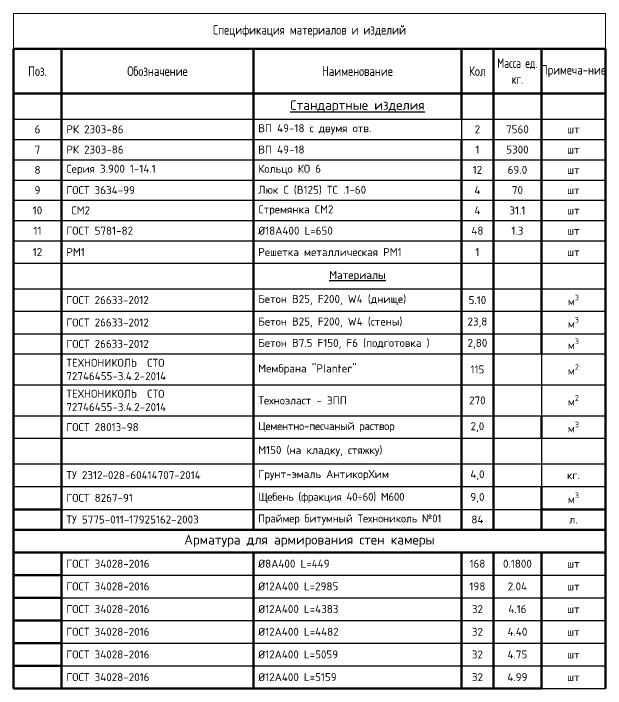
# Model space of a CAD drawing. Header units: metres. Extents: x -18 to 14983, y 1157 to 3877.
# Drawn here: x 8093.1 to 8278.1, y 2112.5 to 2323.3 of the extents above; entities that cross this region are included whole.
import ezdxf

# ---------------------------------------------------------------- set-up
doc = ezdxf.new("R2010")
doc.units = ezdxf.units.M
doc.styles.add('-ISOCPEUR-', font='isocpeur.ttf')
doc.styles.add('GOST 2.304', font='CS_Gost2304.shx')

# ---------------------------------------------------------------- blocks, each defined once
blk = doc.blocks.new('*T455')
at = {"color": 0, "lineweight": 50, "transparency": 16777216}
for p, q in [((0, -11), (185, -11)), ((0, -11), (0, -210.8)), ((15, -11), (15, -86)), ((75, -11), (75, -33)), ((140, -11), (140, -33)), ((150, -11), (150, -39.33)), ((165, -11), (165, -33)), ((185, -11), (185, -33)), ((0, -25), (185, -25)), ((140, -39.33), (140, -78)), ((150, -45.67), (150, -78)), ((165, -78), (165, -106.33)), ((185, -78), (185, -161.2)), ((15, -93), (15, -161.2)), ((165, -125.67), (165, -132.67)), ((165, -147.67), (165, -161.2)), ((0, -154.87), (15, -154.87)), ((165, -154.87), (185, -154.87)), ((0, -161.2), (185, -161.2)), ((0, -168.29), (15, -168.29)), ((15, -168.29), (15, -210.8)), ((0, -175.37), (15, -175.37)), ((0, -182.46), (15, -182.46)), ((0, -189.54), (15, -189.54)), ((0, -196.63), (15, -196.63)), ((0, -203.72), (15, -203.72)), ((0, -210.8), (15, -210.8))]:
    blk.add_line(p, q, dxfattribs=at)
at = {"color": 0, "lineweight": 25, "transparency": 16777216}
for p, q in [((0, -33), (15, -33)), ((140, -33), (150, -33)), ((0, -39.33), (15, -39.33)), ((140, -39.33), (150, -39.33)), ((0, -45.67), (15, -45.67)), ((140, -45.67), (150, -45.67)), ((0, -52), (15, -52)), ((140, -52), (150, -52)), ((0, -58.33), (15, -58.33)), ((140, -58.33), (150, -58.33)), ((0, -64.67), (15, -64.67)), ((140, -64.67), (150, -64.67)), ((0, -71), (15, -71)), ((140, -71), (150, -71)), ((0, -78), (15, -78)), ((140, -78), (150, -78)), ((0, -86), (15, -86)), ((165, -86), (185, -86)), ((0, -93), (15, -93)), ((165, -93), (185, -93)), ((0, -100), (15, -100)), ((165, -100), (185, -100)), ((0, -106.33), (15, -106.33)), ((165, -106.33), (185, -106.33)), ((0, -116), (15, -116)), ((165, -116), (185, -116)), ((0, -125.67), (15, -125.67)), ((165, -125.67), (185, -125.67)), ((0, -132.67), (15, -132.67)), ((165, -132.67), (185, -132.67)), ((0, -140.67), (15, -140.67)), ((165, -140.67), (185, -140.67)), ((0, -147.67), (15, -147.67)), ((165, -147.67), (185, -147.67))]:
    blk.add_line(p, q, dxfattribs=at)
at = {"color": 0, "linetype": 'ByBlock', "lineweight": 25, "transparency": 16777216}
for p, q in [((15, -33), (140, -33)), ((150, -33), (185, -33)), ((15, -39.33), (140, -39.33)), ((150, -39.33), (185, -39.33)), ((15, -45.67), (140, -45.67)), ((150, -45.67), (185, -45.67)), ((15, -52), (140, -52)), ((150, -52), (185, -52)), ((15, -58.33), (140, -58.33)), ((150, -58.33), (185, -58.33)), ((15, -64.67), (140, -64.67)), ((150, -64.67), (185, -64.67)), ((15, -71), (140, -71)), ((150, -71), (185, -71)), ((15, -78), (140, -78)), ((150, -78), (165, -78)), ((15, -86), (165, -86)), ((15, -93), (165, -93)), ((15, -100), (165, -100)), ((15, -106.33), (165, -106.33)), ((15, -116), (165, -116)), ((15, -125.67), (165, -125.67)), ((15, -132.67), (165, -132.67)), ((15, -140.67), (165, -140.67)), ((15, -147.67), (165, -147.67)), ((15, -154.87), (165, -154.87)), ((15, -175.37), (185, -175.37)), ((15, -182.46), (185, -182.46)), ((15, -189.54), (185, -189.54)), ((15, -196.63), (185, -196.63)), ((15, -203.72), (185, -203.72))]:
    blk.add_line(p, q, dxfattribs=at)
at = {"color": 0, "linetype": 'ByBlock', "lineweight": 50, "transparency": 16777216}
for p, q in [((75, -33), (75, -161.2)), ((165, -33), (165, -78)), ((185, -33), (185, -78)), ((150, -39.33), (150, -45.67)), ((140, -78), (140, -161.2)), ((150, -78), (150, -161.2)), ((15, -86), (15, -93)), ((185, -161.2), (185, -210.8)), ((15, -168.29), (185, -168.29)), ((75, -168.29), (75, -210.8)), ((140, -168.29), (140, -210.8)), ((150, -168.29), (150, -210.8)), ((165, -168.29), (165, -210.8)), ((15, -210.8), (165, -210.8))]:
    blk.add_line(p, q, dxfattribs=at)
at = {"color": 0, "linetype": 'ByBlock', "lineweight": -2, "transparency": 16777216}
for p, q in [((140, -33), (140, -39.33)), ((165, -78), (185, -78)), ((165, -106.33), (165, -125.67)), ((165, -132.67), (165, -147.67)), ((165, -210.8), (185, -210.8))]:
    blk.add_line(p, q, dxfattribs=at)
at = {"layer": 'Defpoints', "color": 8, "linetype": 'ByBlock', "lineweight": 0, "transparency": 16777216}
for p, q in [((0, 0), (185, 0)), ((0, 0), (0, -11)), ((185, 0), (185, -11))]:
    blk.add_line(p, q, dxfattribs=at)
at = {"color": 0, "transparency": 16777216}
for s, insert, char_height, width, attachment_point, style in [('Спецификация материалов и изделий ', (92.5, -5.5), 3, 182, 5, 'GOST 2.304'), ('6', (7.5, -36.17), 2.5, 13, 5, '-ISOCPEUR-'), ('РК 2303-86', (16.5, -36.17), 2.5, 57, 4, '-ISOCPEUR-'), ('ВП 49-18 с двумя отв.', (76.5, -36.17), 2.5, 62, 4, '-ISOCPEUR-'), ('7560', (157.5, -36.17), 2.5, 12, 5, '-ISOCPEUR-'), ('шт', (175, -36.17), 2.5, 17, 5, '-ISOCPEUR-'), ('7', (7.5, -42.5), 2.5, 13, 5, '-ISOCPEUR-'), ('РК 2303-86', (16.5, -42.5), 2.5, 57, 4, '-ISOCPEUR-'), ('ВП 49-18', (76.5, -42.5), 2.5, 62, 4, '-ISOCPEUR-'), ('5300', (157.5, -42.5), 2.5, 12, 5, '-ISOCPEUR-'), ('шт', (175, -42.5), 2.5, 17, 5, '-ISOCPEUR-'), ('8', (7.5, -48.83), 2.5, 13, 5, '-ISOCPEUR-'), ('Серия 3.900 1-14.1', (16.5, -48.83), 2.5, 57, 4, '-ISOCPEUR-'), ('Кольцо КО 6', (76.5, -48.83), 2.5, 62, 4, '-ISOCPEUR-'), ('69.0', (157.5, -48.83), 2.5, 12, 5, '-ISOCPEUR-'), ('шт', (175, -48.83), 2.5, 17, 5, '-ISOCPEUR-'), ('9', (7.5, -55.17), 2.5, 13, 5, '-ISOCPEUR-'), ('ГОСТ 3634-99', (16.5, -55.17), 2.5, 57, 4, '-ISOCPEUR-'), ('Люк С (В125) ТС .1-60', (76.5, -55.17), 2.5, 62, 4, '-ISOCPEUR-'), ('70', (157.5, -55.17), 2.5, 12, 5, '-ISOCPEUR-'), ('шт', (175, -55.17), 2.5, 17, 5, '-ISOCPEUR-'), ('10', (7.5, -61.5), 2.5, 13, 5, '-ISOCPEUR-'), (' СМ2', (16.5, -61.5), 2.5, 57, 4, '-ISOCPEUR-'), ('Стремянка СМ2', (76.5, -61.5), 2.5, 62, 4, '-ISOCPEUR-'), ('31.1', (157.5, -61.5), 2.5, 12, 5, '-ISOCPEUR-'), ('шт', (175, -61.5), 2.5, 17, 5, '-ISOCPEUR-'), ('11', (7.5, -67.83), 2.5, 13, 5, '-ISOCPEUR-'), ('ГОСТ 5781-82', (16.5, -67.83), 2.5, 57, 4, '-ISOCPEUR-'), ('%%C18А400 L=650', (76.5, -67.83), 2.5, 62, 4, '-ISOCPEUR-'), ('48', (145, -67.83), 2.5, 10, 5, '-ISOCPEUR-'), ('1.3', (157.5, -67.83), 2.5, 12, 5, '-ISOCPEUR-'), ('шт', (175, -67.83), 2.5, 17, 5, '-ISOCPEUR-'), ('12', (7.5, -74.5), 2.5, 13, 5, '-ISOCPEUR-'), ('РМ1', (16.5, -74.5), 2.5, 57, 4, '-ISOCPEUR-'), ('Решетка металлическая РМ1', (76.5, -74.5), 2.5, 62, 4, '-ISOCPEUR-'), ('шт', (175, -74.5), 2.5, 17, 5, '-ISOCPEUR-'), ('{\\C7;ГОСТ 26633-2012}', (16.5, -89.5), 2.5, 57, 4, '-ISOCPEUR-'), ('\\A1;Бетон В25, F200, W4 (днище) ', (76.5, -89.5), 2.5, 62, 4, '-ISOCPEUR-'), ('5.10', (145, -89.5), 2.5, 7, 5, '-ISOCPEUR-'), ('\\A1;Бетон В25, F200, W4 (стены)', (76.5, -96.5), 2.5, 62, 4, '-ISOCPEUR-'), ('{\\C7;ГОСТ 26633-2012}', (16.5, -96.5), 2.5, 57, 4, '-ISOCPEUR-'), ('23,8', (145, -96.5), 2.5, 7, 5, '-ISOCPEUR-'), ('{\\C7;ГОСТ 26633-2012}', (16.5, -103.17), 2.5, 57, 4, '-ISOCPEUR-'), ('Бетон В7.5 F150, F6 (подготовка ) ', (76.5, -103.17), 2.5, 62, 4, '-ISOCPEUR-'), ('2,80', (145, -103.17), 2.5, 7, 5, '-ISOCPEUR-'), ('ТЕХНОНИКОЛЬ  СТО 72746455-3.4.2-2014 ', (16.5, -111.17), 2.5, 57, 4, '-ISOCPEUR-'), ('Мембрана "Planter"', (76.5, -111.17), 2.5, 62, 4, '-ISOCPEUR-'), ('115', (145, -111.17), 2.5, 7, 5, '-ISOCPEUR-'), ('ТЕХНОНИКОЛЬ  СТО 72746455-3.4.2-2014 ', (16.5, -120.83), 2.5, 57, 4, '-ISOCPEUR-'), ('Техноэласт - ЭПП', (76.5, -120.83), 2.5, 62, 4, '-ISOCPEUR-'), ('270', (145, -120.83), 2.5, 7, 5, '-ISOCPEUR-'), ('{\\C7;ГОСТ 28013-98}', (16.5, -129.17), 2.5, 57, 4, '-ISOCPEUR-'), ('{\\T0.95;Цементно-песчаный раствор}', (76.5, -129.17), 2.5, 62, 4, '-ISOCPEUR-'), ('2,0', (145, -129.17), 2.5, 7, 5, '-ISOCPEUR-'), ('М150 (на кладку, стяжку)', (76.5, -136.67), 2.5, 62, 4, '-ISOCPEUR-'), ('84', (145, -158.03), 2.5, 7, 5, '-ISOCPEUR-'), ('{\\fISOCPEUR|b0|i0|c204|p34;Арматура для армирования стен камеры}', (92.5, -164.74), 3, 182, 5, '-ISOCPEUR-'), ('168', (145, -171.83), 2.5, 7, 5, '-ISOCPEUR-'), ('шт', (175, -171.83), 2.5, 17, 5, '-ISOCPEUR-'), ('198', (145, -178.91), 2.5, 7, 5, '-ISOCPEUR-'), ('шт', (175, -178.91), 2.5, 17, 5, '-ISOCPEUR-'), ('32', (145, -186), 2.5, 7, 5, '-ISOCPEUR-'), ('шт', (175, -186), 2.5, 17, 5, '-ISOCPEUR-'), ('32', (145, -193.09), 2.5, 7, 5, '-ISOCPEUR-'), ('шт', (175, -193.09), 2.5, 17, 5, '-ISOCPEUR-'), ('32', (145, -200.17), 2.5, 7, 5, '-ISOCPEUR-'), ('шт', (175, -200.17), 2.5, 17, 5, '-ISOCPEUR-'), ('32', (145, -207.26), 2.5, 7, 5, '-ISOCPEUR-'), ('шт', (175, -207.26), 2.5, 17, 5, '-ISOCPEUR-')]:
    blk.add_mtext(s, dxfattribs=dict(at, insert=insert, char_height=char_height, width=width, attachment_point=attachment_point, style=style))
at = {"color": 7, "transparency": 16777216}
for s, insert, char_height, width, attachment_point, style in [('{\\W0.9;Масса ед. кг.}', (157.5, -18), 3, 13, 5, 'GOST 2.304'), ('Поз.', (7.5, -18), 3, 12, 5, 'GOST 2.304'), ('Обозначение', (45, -18), 3, 57, 5, 'GOST 2.304'), ('Наименование', (107.5, -18), 3, 62, 5, 'GOST 2.304'), ('Кол', (145, -18), 3, 8, 5, 'GOST 2.304'), ('Примеча-ние', (175, -18), 3, 17, 5, 'GOST 2.304'), ('{\\LСтандартные изделия}', (107.5, -29), 3, 65, 5, '-ISOCPEUR-'), ('2', (145, -36.17), 2.5, 10, 5, '-ISOCPEUR-'), ('1', (145, -42.5), 2.5, 10, 5, '-ISOCPEUR-'), ('12', (145, -48.83), 2.5, 10, 5, '-ISOCPEUR-'), ('4', (145, -55.17), 2.5, 10, 5, '-ISOCPEUR-'), ('4', (145, -61.5), 2.5, 10, 5, '-ISOCPEUR-'), ('1', (145, -74.5), 2.5, 10, 5, '-ISOCPEUR-'), ('{\\LМатериалы}', (107.5, -82), 2.5, 62, 5, '-ISOCPEUR-'), ('\\A1;м{\\H0.7x;\\S3^ ;}', (175, -89.5), 2.5, 20, 5, '-ISOCPEUR-'), ('\\A1;м{\\H0.7x;\\S3^ ;}', (175, -96.5), 2.5, 20, 5, '-ISOCPEUR-'), ('\\A1;м{\\H0.7x;\\S3^ ;}', (175, -103.17), 2.5, 20, 5, '-ISOCPEUR-'), ('\\A1;м{\\H0.7x;\\S2^ ;}', (175, -111.17), 2.5, 20, 5, '-ISOCPEUR-'), ('\\A1;м{\\H0.7x;\\S2^ ;}', (175, -120.83), 2.5, 20, 5, '-ISOCPEUR-'), ('\\A1;м{\\H0.7x;\\S3^ ;}', (175, -129.17), 2.5, 20, 5, '-ISOCPEUR-'), ('ТУ 2312-028-60414707-2014', (16.5, -144.17), 2.5, 57, 4, '-ISOCPEUR-'), ('Грунт-эмаль АнтикорХим', (76.5, -144.17), 2.5, 62, 4, '-ISOCPEUR-'), ('4,0', (145, -144.17), 2.5, 7, 5, '-ISOCPEUR-'), ('кг.', (175, -144.17), 2.5, 20, 5, '-ISOCPEUR-'), ('{\\T0.95;Щебень (фракция 40÷60) М600}', (76.5, -151.27), 2.5, 62, 4, '-ISOCPEUR-'), ('\\A1;м{\\H0.7x;\\S3^ ;}', (175, -151.27), 2.5, 20, 5, '-ISOCPEUR-'), ('ГОСТ 8267-91', (16.5, -151.27), 2.5, 57, 4, '-ISOCPEUR-'), ('9,0', (145, -151.27), 2.5, 7, 5, '-ISOCPEUR-'), ('ТУ 5775-011-17925162-2003', (16.5, -158.03), 2.5, 57, 4, '-ISOCPEUR-'), ('{\\fGOST Common|b0|i0|c204|p34;\\C256;Праймер битумный Технониколь №01}', (76.5, -158.03), 2.5, 62, 4, '-ISOCPEUR-'), ('л.', (175, -158.03), 2.5, 17, 5, '-ISOCPEUR-'), ('ГОСТ 34028-2016', (16.5, -171.83), 2.5, 57, 4, '-ISOCPEUR-'), ('%%C8А400 L=449', (76.5, -171.83), 2.5, 62, 4, '-ISOCPEUR-'), ('0.1800', (157.5, -171.83), 2.5, 12, 5, '-ISOCPEUR-'), ('ГОСТ 34028-2016', (16.5, -178.91), 2.5, 57, 4, '-ISOCPEUR-'), ('%%C12А400 L=2985', (76.5, -178.91), 2.5, 62, 4, '-ISOCPEUR-'), ('2.04', (157.5, -178.91), 2.5, 12, 5, '-ISOCPEUR-'), ('ГОСТ 34028-2016', (16.5, -186), 2.5, 57, 4, '-ISOCPEUR-'), ('%%C12А400 L=4383', (76.5, -186), 2.5, 62, 4, '-ISOCPEUR-'), ('4.16', (157.5, -186), 2.5, 12, 5, '-ISOCPEUR-'), ('ГОСТ 34028-2016', (16.5, -193.09), 2.5, 57, 4, '-ISOCPEUR-'), ('%%C12А400 L=4482', (76.5, -193.09), 2.5, 62, 4, '-ISOCPEUR-'), ('4.40', (157.5, -193.09), 2.5, 12, 5, '-ISOCPEUR-'), ('ГОСТ 34028-2016', (16.5, -200.17), 2.5, 57, 4, '-ISOCPEUR-'), ('%%C12А400 L=5059', (76.5, -200.17), 2.5, 62, 4, '-ISOCPEUR-'), ('4.75', (157.5, -200.17), 2.5, 12, 5, '-ISOCPEUR-'), ('ГОСТ 34028-2016', (16.5, -207.26), 2.5, 57, 4, '-ISOCPEUR-'), ('%%C12А400 L=5159', (76.5, -207.26), 2.5, 62, 4, '-ISOCPEUR-'), ('4.99', (157.5, -207.26), 2.5, 12, 5, '-ISOCPEUR-')]:
    blk.add_mtext(s, dxfattribs=dict(at, insert=insert, char_height=char_height, width=width, attachment_point=attachment_point, style=style))

msp = doc.modelspace()

# ---------------------------------------------------------------- block references
msp.add_blockref('*T455', (8093.107, 2323.29))

doc.saveas('drawing.dxf')
